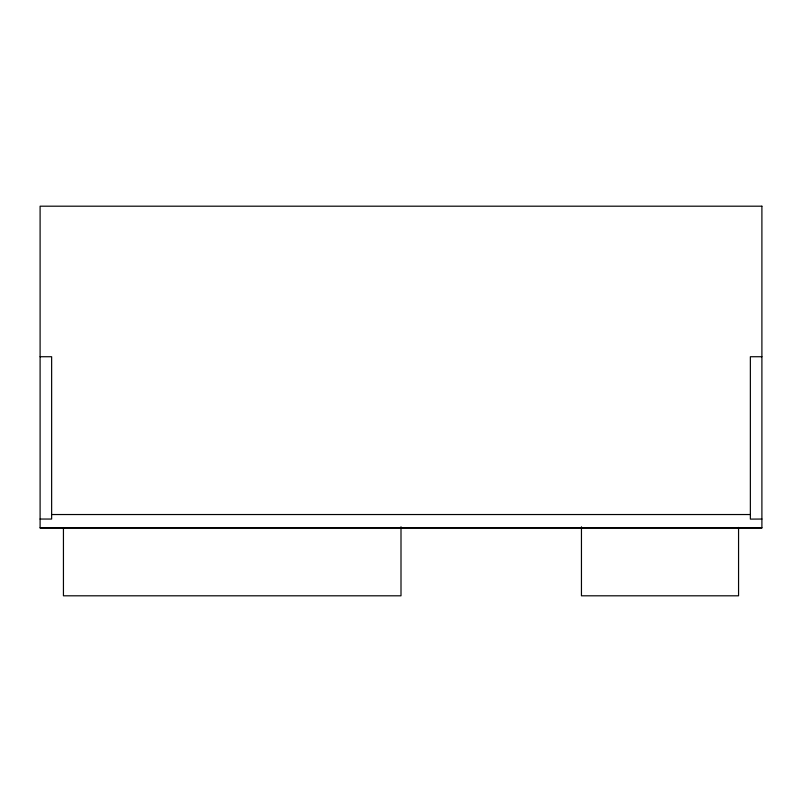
<?xml version="1.0" encoding="UTF-8"?>
<svg xmlns="http://www.w3.org/2000/svg" width="802" height="802" viewBox="0 0 802 802"><rect width="100%" height="100%" fill="white"/><g stroke="black" fill="none" stroke-linecap="round" stroke-linejoin="round"><path stroke-width="1.2" d="M40.1 356.73L51.639 356.73L51.639 519.044L40.1 519.044M761.9 356.73L750.361 356.73L750.361 519.115L761.9 519.044M51.639 514.533L750.361 514.533M40.1 527.776L761.9 527.776M738.562 527.425L738.562 595.806L581.45 595.806L581.45 526.764M401 526.764L401 595.806L63.438 595.806L63.438 527.586M761.9 206.194L40.1 206.194L40.1 527.987L761.9 527.987L761.9 206.194"/></g></svg>
